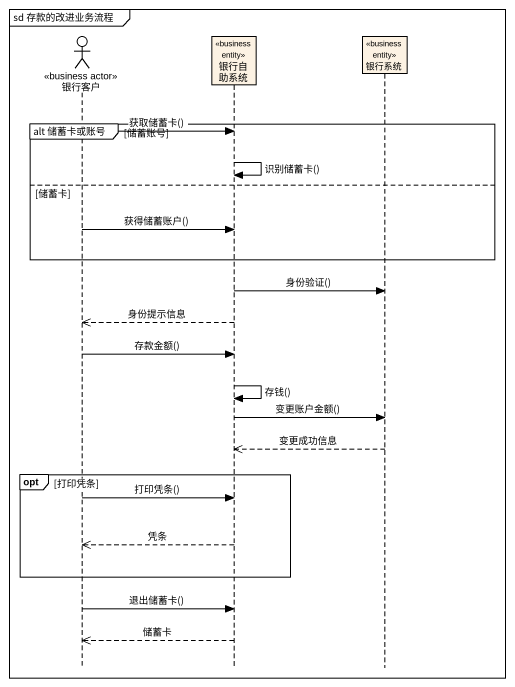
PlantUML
@startuml
mainframe sd 存款的改进业务流程
hide footbox
actor 银行客户 <<business actor>>
participant 银行自助系统 <<business entity>>
participant 银行系统 <<business entity>>

group alt 储蓄卡或账号 [储蓄账号]
  银行客户 -> 银行自助系统 : 获取储蓄卡()
  银行自助系统 -> 银行自助系统 : 识别储蓄卡()
else 储蓄卡
  银行客户 -> 银行自助系统 : 获得储蓄账户()
end
银行自助系统 -> 银行系统 : 身份验证()
银行自助系统 -->> 银行客户 : 身份提示信息
银行客户 -> 银行自助系统 : 存款金额()
银行自助系统 -> 银行自助系统 : 存钱()
银行自助系统 -> 银行系统 : 变更账户金额()
银行系统 -->> 银行自助系统 : 变更成功信息
opt 打印凭条
  银行客户 -> 银行自助系统 : 打印凭条()
  银行自助系统 -->> 银行客户 : 凭条
end
银行客户 -> 银行自助系统 : 退出储蓄卡()
银行自助系统 -->> 银行客户 : 储蓄卡
@enduml
